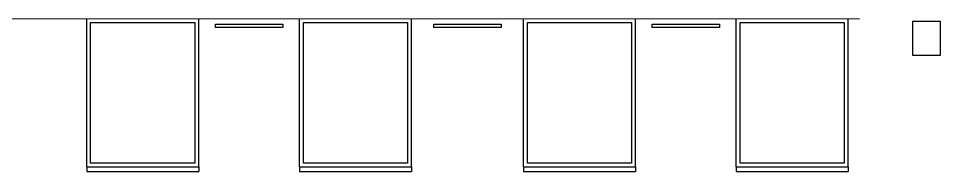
# Model space of a CAD drawing. Header units: metres. Extents: x 2 to 323, y -2 to 254.
# Drawn here: x 187.08 to 203.55, y 125.09 to 127.81 of the extents above; entities that cross this region are included whole.
import ezdxf

# ---------------------------------------------------------------- set-up
doc = ezdxf.new("R2010")
doc.units = ezdxf.units.M
for name, color, linetype in [('0-EST CORTE', 7, 'Continuous'), ('0-MUROS EXISTENTES', 7, 'Continuous'), ('0-VISTA-005', 7, 'Continuous'), ('00', 7, 'Continuous')]:
    doc.layers.add(name, color=color, linetype=linetype)

msp = doc.modelspace()

# ---------------------------------------------------------------- linework, layer by layer
at = {"layer": '0-EST CORTE'}
msp.add_lwpolyline([(203.046, 127.761), (203.046, 127.161), (203.546, 127.161), (203.546, 127.761), (203.046, 127.761)], close=True, dxfattribs=at)
msp.add_lwpolyline([(203.046, 127.761), (203.046, 127.161), (203.546, 127.161), (203.546, 127.761), (203.046, 127.761)], close=True, dxfattribs=at)
at = {"layer": '0-MUROS EXISTENTES'}
for p, q in [((190.596, 127.711), (191.796, 127.711)), ((190.596, 127.655), (190.596, 127.711)), ((190.596, 127.711), (191.796, 127.711)), ((190.596, 127.655), (190.596, 127.711)), ((191.796, 127.655), (190.596, 127.655)), ((191.796, 127.655), (190.596, 127.655)), ((191.796, 127.711), (191.796, 127.655)), ((191.796, 127.711), (191.796, 127.655)), ((194.496, 127.711), (195.696, 127.711)), ((194.496, 127.655), (194.496, 127.711)), ((194.496, 127.711), (195.696, 127.711)), ((194.496, 127.655), (194.496, 127.711)), ((195.696, 127.655), (194.496, 127.655)), ((195.696, 127.655), (194.496, 127.655)), ((195.696, 127.711), (195.696, 127.655)), ((195.696, 127.711), (195.696, 127.655)), ((198.396, 127.711), (199.596, 127.711)), ((198.396, 127.655), (198.396, 127.711)), ((198.396, 127.711), (199.596, 127.711)), ((198.396, 127.655), (198.396, 127.711)), ((199.596, 127.655), (198.396, 127.655)), ((199.596, 127.655), (198.396, 127.655)), ((199.596, 127.711), (199.596, 127.655)), ((199.596, 127.711), (199.596, 127.655))]:
    msp.add_line(p, q, dxfattribs=at)
at = {"layer": '0-VISTA-005'}
msp.add_line((167.395, 127.814), (202.096, 127.811), dxfattribs=at)
at = {"layer": '00'}
for p, q in [((188.296, 125.172), (188.296, 127.812)), ((188.296, 125.172), (188.296, 127.812)), ((190.296, 125.172), (190.296, 127.812)), ((190.296, 125.172), (190.296, 127.812)), ((192.096, 125.172), (192.096, 127.812)), ((192.096, 125.172), (192.096, 127.812)), ((194.096, 125.172), (194.096, 127.812)), ((194.096, 125.172), (194.096, 127.812)), ((196.096, 125.172), (196.096, 127.812)), ((196.096, 125.172), (196.096, 127.812)), ((198.096, 125.172), (198.096, 127.812)), ((198.096, 125.172), (198.096, 127.812)), ((199.896, 125.172), (199.896, 127.812)), ((199.896, 125.172), (199.896, 127.812)), ((201.896, 125.172), (201.896, 127.812)), ((201.896, 125.172), (201.896, 127.812)), ((188.296, 125.172), (190.296, 125.172)), ((188.296, 125.172), (188.296, 125.092)), ((188.296, 125.172), (190.296, 125.172)), ((188.296, 125.172), (188.296, 125.092)), ((190.296, 125.172), (190.296, 125.092)), ((190.296, 125.172), (190.296, 125.092)), ((192.096, 125.172), (194.096, 125.172)), ((192.096, 125.172), (192.096, 125.092)), ((192.096, 125.172), (194.096, 125.172)), ((192.096, 125.172), (192.096, 125.092)), ((194.096, 125.172), (194.096, 125.092)), ((194.096, 125.172), (194.096, 125.092)), ((196.096, 125.172), (198.096, 125.172)), ((196.096, 125.172), (196.096, 125.092)), ((196.096, 125.172), (198.096, 125.172)), ((196.096, 125.172), (196.096, 125.092)), ((198.096, 125.172), (198.096, 125.092)), ((198.096, 125.172), (198.096, 125.092)), ((199.896, 125.172), (201.896, 125.172)), ((199.896, 125.172), (199.896, 125.092)), ((199.896, 125.172), (201.896, 125.172)), ((199.896, 125.172), (199.896, 125.092)), ((201.896, 125.172), (201.896, 125.092)), ((201.896, 125.172), (201.896, 125.092)), ((188.296, 125.092), (190.296, 125.092)), ((188.296, 125.092), (190.296, 125.092)), ((192.096, 125.092), (194.096, 125.092)), ((192.096, 125.092), (194.096, 125.092)), ((196.096, 125.092), (198.096, 125.092)), ((196.096, 125.092), (198.096, 125.092)), ((199.896, 125.092), (201.896, 125.092)), ((199.896, 125.092), (201.896, 125.092))]:
    msp.add_line(p, q, dxfattribs=at)
for points in [[(188.366, 127.742), (190.226, 127.742), (190.226, 125.242), (188.366, 125.242), (188.366, 127.742)], [(188.366, 127.742), (190.226, 127.742), (190.226, 125.242), (188.366, 125.242), (188.366, 127.742)], [(192.166, 127.742), (194.026, 127.742), (194.026, 125.242), (192.166, 125.242), (192.166, 127.742)], [(192.166, 127.742), (194.026, 127.742), (194.026, 125.242), (192.166, 125.242), (192.166, 127.742)], [(196.166, 127.742), (198.026, 127.742), (198.026, 125.242), (196.166, 125.242), (196.166, 127.742)], [(196.166, 127.742), (198.026, 127.742), (198.026, 125.242), (196.166, 125.242), (196.166, 127.742)], [(199.966, 127.742), (201.826, 127.742), (201.826, 125.242), (199.966, 125.242), (199.966, 127.742)], [(199.966, 127.742), (201.826, 127.742), (201.826, 125.242), (199.966, 125.242), (199.966, 127.742)]]:
    msp.add_lwpolyline(points, close=True, dxfattribs=at)

doc.saveas('drawing.dxf')
